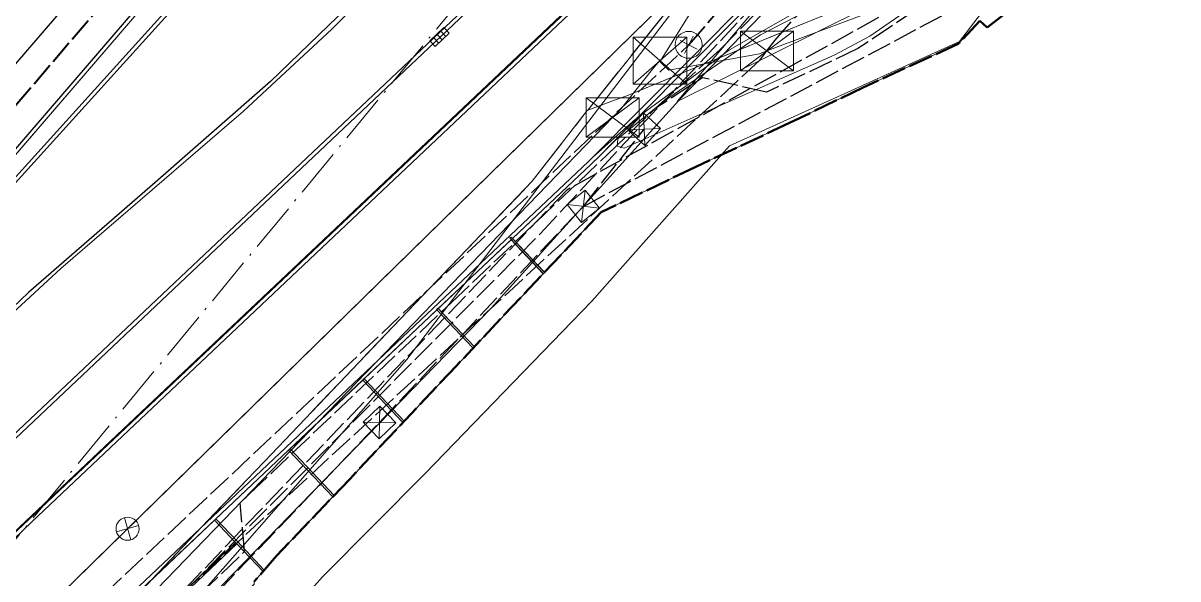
# Model space of a CAD drawing. Header units: metres. Extents: x 105014 to 106600, y 111320 to 118425.
# Drawn here: x 105638.2 to 105698.1, y 113739.4 to 113768.3 of the extents above; entities that cross this region are included whole.
import ezdxf

# ---------------------------------------------------------------- set-up
doc = ezdxf.new("R2010")
doc.units = ezdxf.units.M
doc.linetypes.add('DASHDOT', pattern=[3.556, 2.54, -0.508, 0, -0.508])
doc.linetypes.add('DASHED', pattern=[1.524, 1.27, -0.254])
for name, color, linetype, lineweight in [('00-BASE-LIMITE', 7, 'DASHED', 50), ('00-BASE-UE', 42, 'DASHED', 25), ('10-PAV-BOCACALLE', 9, 'CONTINUOUS', 13), ('10-PAV-CALZADA-BRT', 12, 'CONTINUOUS', 30), ('10-PAV-CALZADA-MIXTA', 8, 'CONTINUOUS', 30), ('10-PAV-SARDINEL', 252, 'CONTINUOUS', 13), ('20-EP-ZONA-DURA', 253, 'CONTINUOUS', 13), ('20-EP-ZONA-VERDE', 84, 'CONTINUOUS', 13), ('30-RED-ENEL-NODOS', 11, 'CONTINUOUS', 13), ('30-RED-ENEL-PROY', 1, 'DASHED', 25), ('30-RED-ETB-CAMARA', 151, 'CONTINUOUS', 13), ('30-RED-ETB-EXIST', 145, 'CONTINUOUS', 13), ('30-RED-ETB-PROY', 5, 'DASHED', 25), ('30-RED-MOVISTAR-PROY', 4, 'DASHED', 25), ('30-RED-VANTI-EXIST', 52, 'CONTINUOUS', 13), ('30-RED-VANTI-PROY', 2, 'DASHED', 25), ('30-RED-VANTI-RETIRO', 8, 'DASHDOT', 13), ('35-RH-ACUE-MATRIZ-PJ', 150, 'DASHED', 40), ('35-RH-ACUE-MENOR-EXIST', 151, 'CONTINUOUS', 13), ('35-RH-ACUE-MENOR-PROY', 5, 'DASHED', 25), ('35-RH-PLUV-COLECTOR', 96, 'CONTINUOUS', 30), ('35-RH-PLUV-NODOS', 94, 'CONTINUOUS', 13), ('35-RH-PLUV-RETIRO', 8, 'DASHDOT', 13), ('36-RH-SAN-COLECTOR-PROY', 6, 'DASHED', 35), ('36-RH-SAN-POZOS', 216, 'CONTINUOUS', 13), ('60-PREDIAL-LOTE', 42, 'CONTINUOUS', 13)]:
    doc.layers.add(name, color=color, linetype=linetype, lineweight=lineweight)

# ---------------------------------------------------------------- blocks, each defined once
blk = doc.blocks.new('CAM_ETB_T_13')
for p, q in [((-1.375, -1.025), (1.375, 1.025)), ((-1.375, 1.025), (1.375, -1.025))]:
    blk.add_line(p, q)
blk.add_lwpolyline([(-1.375, -1.025), (1.375, -1.025), (1.375, 1.025), (-1.375, 1.025)], close=True)
blk = doc.blocks.new('CAM_ETB_T_14A')
for p, q in [((-1.39, -1.22), (1.39, 1.22)), ((-1.39, 1.22), (1.39, -1.22))]:
    blk.add_line(p, q)
blk.add_lwpolyline([(-1.39, -1.22), (1.39, -1.22), (1.39, 1.22), (-1.39, 1.22)], close=True)
blk = doc.blocks.new('CAJA_ENEL')
for p, q in [((-0.6, -0.6), (0.6, 0.6)), ((-0.6, 0.6), (0.6, -0.6))]:
    blk.add_line(p, q)
blk.add_lwpolyline([(-0.6, -0.6), (0.6, -0.6), (0.6, 0.6), (-0.6, 0.6)], close=True)
blk = doc.blocks.new('POZO_SAN')
for p, q in [((-0.5, 0), (0.5, 0)), ((0, -0.5), (0, 0.5))]:
    blk.add_line(p, q)
blk.add_circle((0, 0), 0.7)
blk = doc.blocks.new('SUMIDERO')
for p, q in [((-0.25, -0.2), (-0.25, 0.2)), ((0, -0.2), (0, 0.2)), ((0.25, -0.2), (0.25, 0.2))]:
    blk.add_line(p, q)
blk.add_lwpolyline([(-0.5, -0.2), (0.5, -0.2), (0.5, 0.2), (-0.5, 0.2)], close=True)
blk = doc.blocks.new('POZO_PLUV')
for p, q in [((-0.42, -0.42), (0.42, 0.42)), ((-0.42, 0.42), (0.42, -0.42))]:
    blk.add_line(p, q)
blk.add_circle((0, 0), 0.6)

msp = doc.modelspace()

# ---------------------------------------------------------------- linework, layer by layer
at = {"layer": '00-BASE-LIMITE'}
msp.add_lwpolyline([(105703.3987, 113776.9685), (105692.6003, 113772.0835), (105692.3675, 113771.8379), (105690.5437, 113771.0697), (105690.0211, 113770.7199), (105688.9235, 113769.5759), (105689.3347, 113768.9301), (105689.0833, 113768.7369), (105688.2265, 113768.0785), (105687.8509, 113768.4151), (105686.7367, 113767.2281), (105681.7895, 113764.9605), (105677.9797, 113763.1187), (105673.0769, 113760.8255), (105668.2005, 113758.4817), (105660.6949, 113750.5233), (105655.1375, 113744.6157), (105651.3379, 113740.6219), (105650.1849, 113739.2919)], dxfattribs=at)
at = {"layer": '00-BASE-UE'}
msp.add_lwpolyline([(105703.3987, 113776.9685), (105692.6003, 113772.0835), (105692.3675, 113771.8379), (105690.5437, 113771.0697), (105690.0211, 113770.7199), (105688.9235, 113769.5759), (105689.3347, 113768.9301), (105689.0833, 113768.7369), (105688.2265, 113768.0785), (105687.8509, 113768.4151), (105686.7367, 113767.2281), (105681.7895, 113764.9605), (105677.9797, 113763.1187), (105673.0769, 113760.8255), (105668.2005, 113758.4817), (105660.6949, 113750.5233), (105655.1375, 113744.6157), (105651.3379, 113740.6219), (105650.1849, 113739.2919)], dxfattribs=at)
at = {"layer": '10-PAV-BOCACALLE'}
msp.add_lwpolyline([(105679.9068, 113769.8062), (105674.8568, 113766.9249), (105670.1754, 113763.4769), (105669.8358, 113763.1927), (105667.751, 113761.3292), (105667.751, 113761.3292), (105691.5191, 113785.2879)], dxfattribs=at)
at = {"layer": '10-PAV-CALZADA-BRT'}
for points in [[(105627.0125, 113748.1035), (105652.4773, 113776.2703)], [(105657.0198, 113771.079), (105651.0315, 113765.276), (105644.7527, 113759.7887), (105638.4593, 113754.3139), (105632.4293, 113748.5503)], [(105633.3579, 113742.5575), (105663.9845, 113771.5151)], [(105666.3891, 113768.9719), (105635.7625, 113740.0143)]]:
    msp.add_lwpolyline(points, dxfattribs=at)
at = {"layer": '10-PAV-CALZADA-MIXTA'}
for points in [[(105703.2793, 113803.8744), (105691.5191, 113785.2879), (105667.751, 113761.3292), (105667.5307, 113761.1205), (105658.8375, 113752.8961), (105642.9312, 113737.8472)], [(105650.5555, 113776.6475), (105613.5973, 113733.6509)], [(105637.6989, 113741.5001), (105638.6357, 113742.3871), (105668.1159, 113770.2781)]]:
    msp.add_lwpolyline(points, dxfattribs=at)
at = {"layer": '10-PAV-SARDINEL'}
for points in [[(105642.9312, 113737.8472), (105658.8375, 113752.8961), (105667.5307, 113761.1205), (105667.751, 113761.3292), (105691.5191, 113785.2879), (105703.2793, 113803.8744)], [(105703.4483, 113803.7675), (105691.6881, 113785.181), (105691.6723, 113785.1593), (105691.6611, 113785.147), (105667.893, 113761.1883), (105667.8885, 113761.184), (105667.6682, 113760.9753), (105658.975, 113752.7508), (105643.0687, 113737.702)], [(105613.5973, 113733.6509), (105650.5555, 113776.6475)], [(105650.7072, 113776.5172), (105613.749, 113733.5206)], [(105626.8641, 113748.2376), (105652.3289, 113776.4044)], [(105652.4773, 113776.2703), (105627.0125, 113748.1035)], [(105667.9784, 113770.4234), (105638.4982, 113742.5324), (105637.5614, 113741.6453)], [(105637.5614, 113741.6453), (105638.4982, 113742.5324), (105667.9784, 113770.4234)], [(105668.1159, 113770.2781), (105638.6357, 113742.3871), (105637.6989, 113741.5001)], [(105635.7625, 113740.0143), (105666.3891, 113768.9719)]]:
    msp.add_lwpolyline(points, dxfattribs=at)
at = {"layer": '20-EP-ZONA-DURA'}
for points in [[(105669.3891, 113761.8011), (105673.7515, 113763.7391), (105680.2827, 113766.6405), (105682.1433, 113767.6289), (105689.7673, 113772.9129), (105692.4221, 113774.1081), (105691.9899, 113775.0679), (105681.8885, 113770.5057), (105676.4642, 113767.6874), (105671.4259, 113764.2261), (105669.0611, 113762.2931), (105669.0176, 113761.9088), (105669.3891, 113761.8011)], [(105665.1848, 113755.2841), (105660.6949, 113750.5233), (105657.9724, 113747.6293), (105655.8891, 113749.8313), (105658.975, 113752.7508), (105659.6658, 113753.4044), (105661.5393, 113751.4255), (105661.6077, 113751.4987), (105659.7385, 113753.4731), (105663.5166, 113757.0475), (105665.1848, 113755.2841)], [(105655.1375, 113744.6157), (105654.3302, 113743.7672), (105652.0391, 113746.1889), (105655.8165, 113749.7625), (105657.9037, 113747.5562), (105655.1375, 113744.6157)], [(105651.3379, 113740.6219), (105650.7029, 113739.8895), (105649.2887, 113741.3841), (105648.1891, 113742.5463), (105651.9665, 113746.1201), (105654.2613, 113743.6947), (105651.3379, 113740.6219)], [(105650.1723, 113739.1477), (105647.0835, 113736.0037), (105645.5075, 113737.6691), (105649.2845, 113741.2431), (105650.6371, 113739.8135), (105650.1849, 113739.2919), (105650.1723, 113739.1477)]]:
    msp.add_lwpolyline(points, close=True, dxfattribs=at)
msp.add_lwpolyline([(105689.0833, 113768.7369), (105688.2265, 113768.0785), (105687.8509, 113768.4151), (105686.7367, 113767.2281), (105681.7895, 113764.9605), (105677.9797, 113763.1187), (105673.0769, 113760.8255), (105668.2005, 113758.4817), (105665.2535, 113755.3569), (105663.5892, 113757.1163), (105667.6682, 113760.9753), (105667.8885, 113761.184), (105667.893, 113761.1883), (105670.1047, 113763.4177), (105670.1754, 113763.4769), (105674.8568, 113766.9249), (105679.9068, 113769.8062)], dxfattribs=at)
at = {"layer": '20-EP-ZONA-VERDE'}
for points in [[(105625.2297, 113746.8769), (105650.7073, 113776.5171)], [(105652.3289, 113776.4045), (105626.8641, 113748.2375)], [(105635.5488, 113751.3229), (105640.1415, 113755.5608), (105644.8803, 113759.6347), (105649.6218, 113763.7251), (105654.2021, 113767.9953), (105658.6142, 113772.439)], [(105663.8471, 113771.6605), (105633.2203, 113742.7029)]]:
    msp.add_lwpolyline(points, dxfattribs=at)
for points in [[(105692.4221, 113774.1081), (105689.7673, 113772.9129), (105682.1433, 113767.6289), (105680.2827, 113766.6405), (105673.7515, 113763.7391), (105669.3891, 113761.8011), (105669.0176, 113761.9088), (105669.0611, 113762.2931), (105671.4259, 113764.2261), (105676.4642, 113767.6874), (105681.8885, 113770.5057), (105691.9899, 113775.0679), (105692.4221, 113774.1081)], [(105665.2601, 113755.3499), (105665.1931, 113755.2753), (105663.4451, 113757.1231), (105663.5179, 113757.1917), (105665.2601, 113755.3499)], [(105661.6077, 113751.4987), (105661.5393, 113751.4255), (105659.6449, 113753.4265), (105659.7155, 113753.4973), (105661.6077, 113751.4987)], [(105657.9725, 113747.6293), (105657.9037, 113747.5563), (105655.8165, 113749.7625), (105655.8891, 113749.8313), (105657.9725, 113747.6293)], [(105654.3303, 113743.7671), (105654.2613, 113743.6947), (105651.9665, 113746.1201), (105652.0391, 113746.1889), (105654.3303, 113743.7671)], [(105649.2158, 113741.3156), (105645.4388, 113737.7416), (105644.3388, 113738.9038), (105648.1163, 113742.4775), (105649.2158, 113741.3156)], [(105649.2887, 113741.3841), (105650.7029, 113739.8895), (105650.6371, 113739.8135), (105649.2845, 113741.2431), (105649.2158, 113741.3156), (105648.1163, 113742.4775), (105648.1891, 113742.5463), (105649.2887, 113741.3841)], [(105649.2845, 113741.2431), (105645.5075, 113737.6691), (105645.4388, 113737.7416), (105649.2158, 113741.3156), (105649.2845, 113741.2431)]]:
    msp.add_lwpolyline(points, close=True, dxfattribs=at)
at = {"layer": '30-RED-ENEL-PROY'}
for points in [[(105667.2687, 113758.7837), (105687.1167, 113769.3391)], [(105667.2687, 113758.7837), (105670.4301, 113762.7967)], [(105656.6851, 113747.5619), (105667.2687, 113758.7837)], [(105636.7089, 113726.6319), (105656.6851, 113747.5619)]]:
    msp.add_lwpolyline(points, dxfattribs=at)
at = {"layer": '30-RED-ETB-EXIST'}
for points in [[(105671.277, 113766.339), (105696.193, 113806.349), (105696.412, 113806.905)], [(105676.799, 113766.859), (105690.671, 113772.082), (105691.888, 113772.376)], [(105671.277, 113766.339), (105671.254, 113766.301), (105671.709, 113765.861), (105676.409, 113766.712), (105676.799, 113766.859)], [(105668.785, 113763.399), (105669.205, 113763.824), (105670.857, 113765.905), (105671.248, 113766.357)], [(105632.339, 113725.669), (105632.75, 113726.103), (105668.366, 113762.975), (105668.785, 113763.399)]]:
    msp.add_lwpolyline(points, dxfattribs=at)
at = {"layer": '30-RED-ETB-PROY'}
for points in [[(105676.8, 113766.856), (105677.223, 113767.417), (105691.906, 113784.063), (105692.252, 113784.594)], [(105632.339, 113725.669), (105632.962, 113726.22), (105676.427, 113766.371), (105676.8, 113766.856)]]:
    msp.add_lwpolyline(points, dxfattribs=at)
at = {"layer": '30-RED-MOVISTAR-PROY'}
for points in [[(105665.0309, 113757.36), (105700.2977, 113795.1865), (105706.0905, 113806.0253), (105711.4899, 113820.8561), (105721.1683, 113882.1502)], [(105592.4894, 113672.1116), (105597.9303, 113682.9753), (105609.2591, 113699.1275), (105620.9324, 113712.9691), (105665.0309, 113757.36)]]:
    msp.add_lwpolyline(points, dxfattribs=at)
at = {"layer": '30-RED-VANTI-EXIST'}
for points in [[(105667.4951, 113763.786), (105680.1245, 113779.5951), (105684.0887, 113786.9505), (105690.4821, 113798.0245), (105696.9487, 113812.7043), (105699.1993, 113817.8223), (105705.3189, 113835.2093), (105706.9035, 113839.4129), (105709.5815, 113846.7035), (105713.4545, 113872.7233), (105716.2765, 113891.3637), (105718.2471, 113905.4221), (105718.4766, 113915.5228)], [(105673.5258, 113766.1676), (105686.9763, 113771.6561), (105690.8139, 113773.3531)], [(105670.1423, 113764.7869), (105673.5258, 113766.1676)], [(105668.8936, 113764.302), (105669.5229, 113764.5341)], [(105669.5229, 113764.5341), (105670.1423, 113764.7869)], [(105667.4951, 113763.786), (105668.8936, 113764.302)], [(105650.7108, 113745.524), (105657.3937, 113752.5491), (105664.6119, 113760.0897), (105667.4729, 113763.7583), (105667.4951, 113763.786)], [(105667.4675, 113763.7759), (105667.4951, 113763.786)], [(105650.2503, 113745.04), (105650.7108, 113745.524)], [(105649.788, 113744.5577), (105650.2503, 113745.04)], [(105608.1707, 113700.0563), (105616.3189, 113709.0111), (105624.6985, 113718.1733), (105634.4213, 113728.3751), (105646.7313, 113741.3689), (105649.788, 113744.5577)]]:
    msp.add_lwpolyline(points, dxfattribs=at)
at = {"layer": '30-RED-VANTI-PROY'}
for points in [[(105673.5258, 113766.1676), (105674.3509, 113766.9183), (105687.5483, 113780.3173), (105693.7847, 113787.9033), (105699.5411, 113796.4419), (105704.5447, 113806.0343), (105707.0653, 113812.0751), (105709.4217, 113818.9333), (105712.7867, 113834.2455), (105714.0181, 113841.3425), (105716.0761, 113855.6513), (105717.3825, 113865.7933), (105719.4105, 113880.8569), (105721.1805, 113893.5495), (105722.3117, 113904.2299), (105723.0949, 113915.2215)], [(105690.8139, 113773.3531), (105687.1123, 113770.7337), (105681.5263, 113766.9799), (105676.7757, 113764.7241), (105673.4571, 113765.4648)], [(105649.9301, 113743.8466), (105660.4151, 113753.7869), (105668.5243, 113761.4809), (105671.0189, 113763.8865), (105673.5258, 113766.1676)], [(105672.8904, 113765.0971), (105671.0397, 113763.8925)], [(105672.9937, 113765.1644), (105672.8904, 113765.0971)], [(105673.0937, 113765.2295), (105672.9937, 113765.1644)], [(105673.1957, 113765.2958), (105673.0937, 113765.2295)], [(105673.3114, 113765.3712), (105673.1957, 113765.2958)], [(105673.4571, 113765.4648), (105673.3114, 113765.3712)], [(105649.4467, 113743.3881), (105649.5716, 113743.5068)], [(105649.5716, 113743.5068), (105649.6703, 113743.6003)], [(105649.6703, 113743.6003), (105649.7571, 113743.6826)], [(105649.7571, 113743.6826), (105649.8421, 113743.7632)], [(105649.8421, 113743.7632), (105649.9301, 113743.8466)], [(105607.7064, 113697.9558), (105609.1933, 113697.9645), (105616.4399, 113706.7247), (105628.0803, 113719.4737), (105633.0735, 113724.8413), (105632.9929, 113725.3281), (105634.9341, 113727.2817), (105635.6961, 113727.3995), (105646.2841, 113737.5799), (105649.6845, 113740.8543), (105649.4464, 113743.3855)], [(105649.4464, 113743.3855), (105649.4467, 113743.3881)]]:
    msp.add_lwpolyline(points, dxfattribs=at)
at = {"layer": '30-RED-VANTI-RETIRO'}
for points in [[(105667.4951, 113763.786), (105680.1245, 113779.5951), (105684.0887, 113786.9505), (105690.4821, 113798.0245), (105696.9487, 113812.7043), (105699.1993, 113817.8223), (105705.3189, 113835.2093), (105706.9035, 113839.4129), (105709.5815, 113846.7035), (105713.4545, 113872.7233), (105716.2765, 113891.3637), (105718.2471, 113905.4221), (105718.4766, 113915.5228)], [(105673.5258, 113766.1676), (105686.9763, 113771.6561), (105690.8139, 113773.3531)], [(105670.1423, 113764.7869), (105673.5258, 113766.1676)], [(105668.8936, 113764.302), (105669.5229, 113764.5341)], [(105669.5229, 113764.5341), (105670.1423, 113764.7869)], [(105667.4951, 113763.786), (105668.8936, 113764.302)], [(105650.7108, 113745.524), (105657.3937, 113752.5491), (105664.6119, 113760.0897), (105667.4729, 113763.7583), (105667.4951, 113763.786)], [(105667.4675, 113763.7759), (105667.4951, 113763.786)], [(105650.2503, 113745.04), (105650.7108, 113745.524)], [(105649.788, 113744.5577), (105650.2503, 113745.04)], [(105608.1707, 113700.0563), (105616.3189, 113709.0111), (105624.6985, 113718.1733), (105634.4213, 113728.3751), (105646.7313, 113741.3689), (105649.788, 113744.5577)]]:
    msp.add_lwpolyline(points, dxfattribs=at)
at = {"layer": '35-RH-ACUE-MATRIZ-PJ'}
msp.add_lwpolyline([(105697.8287, 113984.9241), (105696.0573, 113950.2069), (105693.0321, 113908.2907), (105688.6926, 113877.3888), (105685.1125, 113845.4534), (105684.0791, 113839.7835), (105682.6136, 113834.0328), (105681.6135, 113830.8334), (105678.2327, 113821.8919), (105673.2704, 113810.5282), (105671.5191, 113807.1561), (105668.874, 113802.6796), (105665.575, 113797.6684), (105658.3947, 113788.1043), (105629.7754, 113754.6465), (105611.2469, 113734.751), (105601.3153, 113723.1855), (105597.5168, 113718.6616), (105591.5028, 113710.4652), (105584.2576, 113714.5486), (105582.5302, 113711.598), (105580.9366, 113712.0232), (105573.79, 113714.76)], dxfattribs=at)
at = {"layer": '35-RH-ACUE-MENOR-EXIST'}
msp.add_lwpolyline([(105701.94, 113823.25), (105699.93, 113816.96), (105686.17, 113789.85), (105674.38, 113772.16), (105658.11, 113750.83), (105611.21, 113697.46)], dxfattribs=at)
at = {"layer": '35-RH-ACUE-MENOR-PROY'}
msp.add_lwpolyline([(105700.1008, 113792.4003), (105691.1917, 113774.2351), (105690.5942, 113773.0167), (105666.412, 113759.6328), (105642.7772, 113734.9224), (105616.0584, 113707.5833), (105607.4793, 113696.2024), (105598.5721, 113684.3861), (105597.0873, 113681.9335), (105574.088, 113633.3271)], dxfattribs=at)
at = {"layer": '35-RH-PLUV-COLECTOR'}
for points in [[(105621.531, 113747.3134), (105655.6338, 113786.917)], [(105621.531, 113747.3134), (105655.6338, 113786.917)], [(105640.0359, 113738.5359), (105678.0475, 113775.7752)], [(105643.6076, 113742.035), (105678.0475, 113775.7752)], [(105622.1778, 113721.0406), (105643.6076, 113742.035)]]:
    msp.add_lwpolyline(points, dxfattribs=at)
at = {"layer": '35-RH-PLUV-RETIRO'}
msp.add_lwpolyline([(105627.0832, 113728.4922), (105681.1818, 113794.1267)], dxfattribs=at)
at = {"layer": '36-RH-SAN-COLECTOR-PROY'}
for points in [[(105672.7398, 113767.1755), (105684.9032, 113781.2084)], [(105624.6044, 113721.9072), (105672.7398, 113767.1755)]]:
    msp.add_lwpolyline(points, dxfattribs=at)
at = {"layer": '60-PREDIAL-LOTE'}
for points in [[(105701.878, 113778.4161), (105691.8556, 113774.0354), (105691.6957, 113773.9655), (105672.2058, 113764.2677), (105672.1388, 113764.2344), (105677.3103, 113770.3885), (105682.4176, 113778.0596), (105686.1926, 113783.7296), (105688.6477, 113787.4171), (105693.6854, 113790.0246), (105695.39, 113790.9069), (105697.4342, 113791.965), (105704.8182, 113795.0071)], [(105633.3284, 113723.4648), (105662.4801, 113753.4926), (105672.2058, 113764.2677), (105672.3297, 113764.405), (105677.093, 113769.3203), (105677.4662, 113769.7055), (105693.5552, 113776.2876), (105691.8556, 113774.0354), (105688.6269, 113769.7581), (105686.8043, 113767.3437), (105674.8542, 113761.9368), (105669.1748, 113755.5166), (105667.7036, 113753.8535), (105659.0529, 113744.912), (105653.7207, 113739.5407), (105650.4438, 113735.8335)]]:
    msp.add_lwpolyline(points, dxfattribs=at)

# ---------------------------------------------------------------- block references
at = {"layer": '30-RED-ENEL-NODOS'}
for p, rotation in [((105670.43, 113762.7966), 47.3), ((105667.2688, 113758.7837), 38.4), ((105656.6851, 113747.5619), 43.9)]:
    msp.add_blockref('CAJA_ENEL', p, dxfattribs=dict(at, rotation=rotation))
at = {"layer": '30-RED-ETB-CAMARA'}
for name, p in [('CAM_ETB_T_14A', (105671.248, 113766.357)), ('CAM_ETB_T_13', (105676.8, 113766.856)), ('CAM_ETB_T_13', (105668.785, 113763.399))]:
    msp.add_blockref(name, p, dxfattribs=at)
at = {"layer": '35-RH-PLUV-NODOS'}
for name, p, rotation in [('SUMIDERO', (105659.8027, 113767.5856), 43.5), ('SUMIDERO', (105659.8027, 113767.5856), 43.5), ('SUMIDERO', (105659.8027, 113767.5856), 43.5), ('POZO_PLUV', (105643.6076, 113742.035), 241)]:
    msp.add_blockref(name, p, dxfattribs=dict(at, rotation=rotation))
at = {"layer": '36-RH-SAN-POZOS', "rotation": 243}
msp.add_blockref('POZO_SAN', (105672.7398, 113767.1755), dxfattribs=at)

doc.saveas('drawing.dxf')
